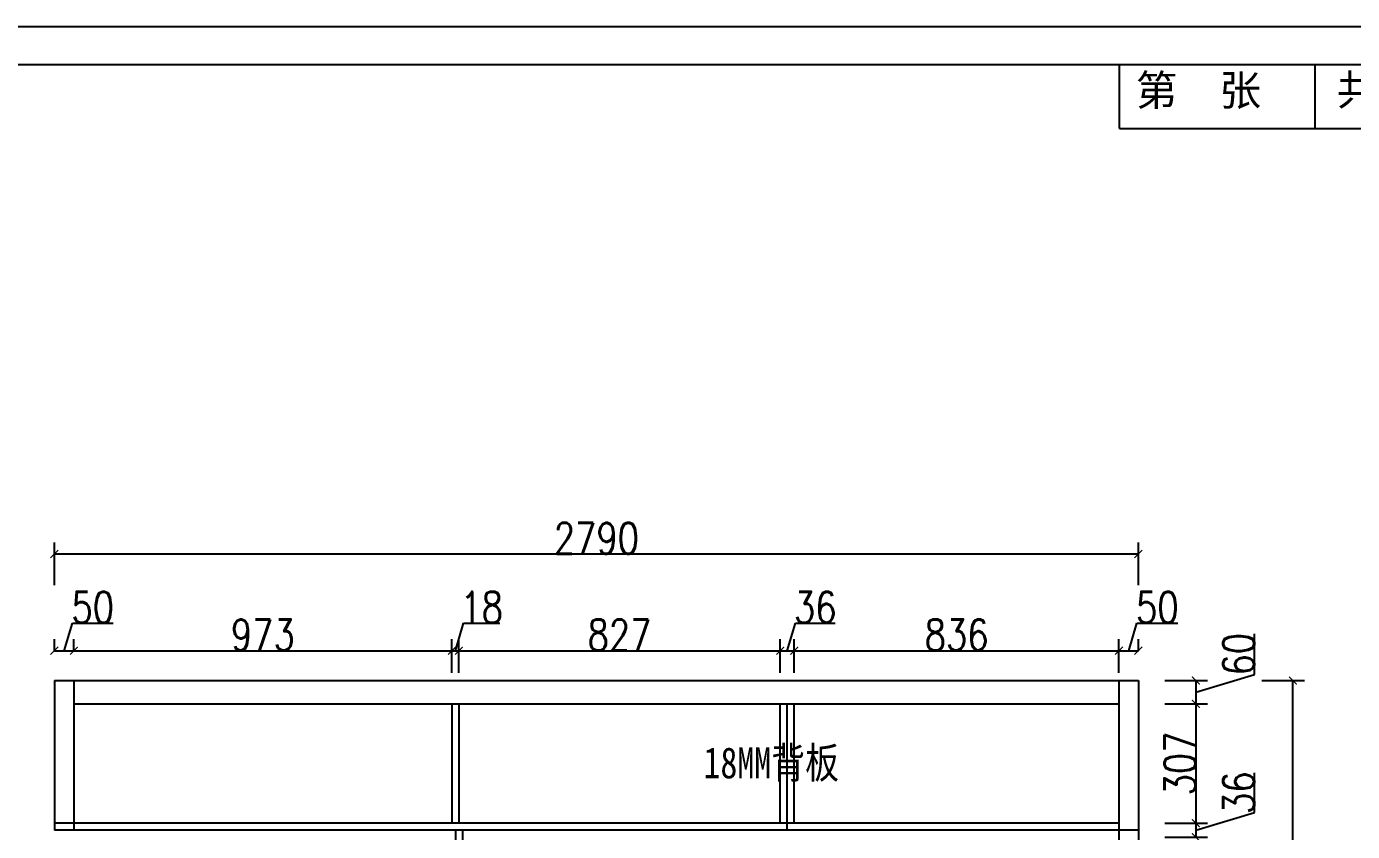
# Model space of a CAD drawing. Header units: millimetres. Extents: x 3255186 to 3429179, y -984851 to -941485.
# Drawn here: x 3420769 to 3424182, y -976775 to -974703 of the extents above; entities that cross this region are included whole.
import ezdxf

# ---------------------------------------------------------------- set-up
doc = ezdxf.new("R2010")
doc.units = ezdxf.units.MM
doc.header["$PDMODE"] = 35
doc.styles.add('DIM_FONT', font='SIMPLEX.shx', dxfattribs={"width": 0.8})
doc.styles.get("Standard").update_dxf_attribs({"font": 'acaderef.shx', "bigfont": 'bigfont.shx'})
doc.dimstyles.new('ISO-25', dxfattribs={"dimtxt": 80, "dimasz": 20, "dimexe": 30, "dimexo": 80, "dimtad": 1, "dimdec": 0, "dimtxsty": 'DIM_FONT', "dimblk": 'ARCHTICK', "dimcen": 2.5, "dimadec": 0, "dimazin": 0, "dimtfac": 1, "dimtdec": 0, "dimtmove": 1, "dimatfit": 3, "dimfxl": 80, "dimfxlon": 1, "dimarcsym": 0})

# ---------------------------------------------------------------- blocks, each defined once
blk = doc.blocks.new('_ArchTick')
at = {"color": 0, "linetype": 'ByBlock', "const_width": 0.15}
blk.add_lwpolyline([(-0.5, -0.5), (0.5, 0.5)], dxfattribs=at)
blk = doc.blocks.new('*D920')
at = {"color": 0, "lineweight": -2, "ltscale": 5}
for p, q in [((3420866.2, -976309.5), (3420887.5, -976238.6)), ((3420887.5, -976238.6), (3420992.3, -976238.6)), ((3420841.2, -976309.5), (3420841.2, -976279.5)), ((3420891.2, -976309.5), (3420891.2, -976279.5)), ((3420841.2, -976309.5), (3420891.2, -976309.5))]:
    blk.add_line(p, q, dxfattribs=at)
at = {"layer": 'Defpoints', "color": 0, "ltscale": 5}
for p in [(3420891.2, -976309.5), (3420841.2, -976386.2), (3420891.2, -976386.2)]:
    blk.add_point(p, dxfattribs=at)
at = {"color": 0, "lineweight": -2, "ltscale": 5, "xscale": 20, "yscale": 20, "zscale": 20, "rotation": 180}
blk.add_blockref('_ArchTick', (3420841.2, -976309.5), dxfattribs=at)
at = {"color": 0, "lineweight": -2, "ltscale": 5, "xscale": 20, "yscale": 20, "zscale": 20}
blk.add_blockref('_ArchTick', (3420891.2, -976309.5), dxfattribs=at)
at = {"color": 0, "ltscale": 5, "insert": (3420939.9, -976198), "char_height": 80, "attachment_point": 5, "style": 'DIM_FONT'}
blk.add_mtext('50', dxfattribs=at)
blk = doc.blocks.new('*D921')
at = {"color": 0, "lineweight": -2, "ltscale": 5}
for p, q in [((3420891.2, -976309.5), (3420891.2, -976279.5)), ((3421864.2, -976366.2), (3421864.2, -976279.5)), ((3420891.2, -976309.5), (3421864.2, -976309.5))]:
    blk.add_line(p, q, dxfattribs=at)
at = {"layer": 'Defpoints', "color": 0, "ltscale": 5}
for p in [(3421864.2, -976309.5), (3420891.2, -976386.2), (3421864.2, -976446.2)]:
    blk.add_point(p, dxfattribs=at)
at = {"color": 0, "lineweight": -2, "ltscale": 5, "xscale": 20, "yscale": 20, "zscale": 20, "rotation": 180}
blk.add_blockref('_ArchTick', (3420891.2, -976309.5), dxfattribs=at)
at = {"color": 0, "lineweight": -2, "ltscale": 5, "xscale": 20, "yscale": 20, "zscale": 20}
blk.add_blockref('_ArchTick', (3421864.2, -976309.5), dxfattribs=at)
at = {"color": 0, "ltscale": 5, "insert": (3421377.7, -976268.9), "char_height": 80, "attachment_point": 5, "style": 'DIM_FONT'}
blk.add_mtext('973', dxfattribs=at)
blk = doc.blocks.new('*D922')
at = {"color": 0, "lineweight": -2, "ltscale": 5}
for p, q in [((3421873.2, -976309.5), (3421894.5, -976238.6)), ((3421894.5, -976238.6), (3421987.2, -976238.6)), ((3421864.2, -976366.2), (3421864.2, -976279.5)), ((3421882.2, -976366.2), (3421882.2, -976279.5)), ((3421864.2, -976309.5), (3421882.2, -976309.5))]:
    blk.add_line(p, q, dxfattribs=at)
at = {"layer": 'Defpoints', "color": 0, "ltscale": 5}
for p in [(3421882.2, -976309.5), (3421864.2, -976446.2), (3421882.2, -976446.2)]:
    blk.add_point(p, dxfattribs=at)
at = {"color": 0, "lineweight": -2, "ltscale": 5, "xscale": 20, "yscale": 20, "zscale": 20, "rotation": 180}
blk.add_blockref('_ArchTick', (3421864.2, -976309.5), dxfattribs=at)
at = {"color": 0, "lineweight": -2, "ltscale": 5, "xscale": 20, "yscale": 20, "zscale": 20}
blk.add_blockref('_ArchTick', (3421882.2, -976309.5), dxfattribs=at)
at = {"color": 0, "ltscale": 5, "insert": (3421940.8, -976198), "char_height": 80, "attachment_point": 5, "style": 'DIM_FONT'}
blk.add_mtext('18', dxfattribs=at)
blk = doc.blocks.new('*D923')
at = {"color": 0, "lineweight": -2, "ltscale": 5}
for p, q in [((3421882.2, -976366.2), (3421882.2, -976279.5)), ((3422709.2, -976366.2), (3422709.2, -976279.5)), ((3421882.2, -976309.5), (3422709.2, -976309.5))]:
    blk.add_line(p, q, dxfattribs=at)
at = {"layer": 'Defpoints', "color": 0, "ltscale": 5}
for p in [(3422709.2, -976309.5), (3421882.2, -976446.2), (3422709.2, -976446.2)]:
    blk.add_point(p, dxfattribs=at)
at = {"color": 0, "lineweight": -2, "ltscale": 5, "xscale": 20, "yscale": 20, "zscale": 20, "rotation": 180}
blk.add_blockref('_ArchTick', (3421882.2, -976309.5), dxfattribs=at)
at = {"color": 0, "lineweight": -2, "ltscale": 5, "xscale": 20, "yscale": 20, "zscale": 20}
blk.add_blockref('_ArchTick', (3422709.2, -976309.5), dxfattribs=at)
at = {"color": 0, "ltscale": 5, "insert": (3422295.7, -976268.9), "char_height": 80, "attachment_point": 5, "style": 'DIM_FONT'}
blk.add_mtext('827', dxfattribs=at)
blk = doc.blocks.new('*D924')
at = {"color": 0, "lineweight": -2, "ltscale": 5}
for p, q in [((3422727.2, -976309.5), (3422748.5, -976238.6)), ((3422748.5, -976238.6), (3422850.3, -976238.6)), ((3422709.2, -976366.2), (3422709.2, -976279.5)), ((3422745.2, -976366.2), (3422745.2, -976279.5)), ((3422709.2, -976309.5), (3422745.2, -976309.5))]:
    blk.add_line(p, q, dxfattribs=at)
at = {"layer": 'Defpoints', "color": 0, "ltscale": 5}
for p in [(3422745.2, -976309.5), (3422709.2, -976446.2), (3422745.2, -976446.2)]:
    blk.add_point(p, dxfattribs=at)
at = {"color": 0, "lineweight": -2, "ltscale": 5, "xscale": 20, "yscale": 20, "zscale": 20, "rotation": 180}
blk.add_blockref('_ArchTick', (3422709.2, -976309.5), dxfattribs=at)
at = {"color": 0, "lineweight": -2, "ltscale": 5, "xscale": 20, "yscale": 20, "zscale": 20}
blk.add_blockref('_ArchTick', (3422745.2, -976309.5), dxfattribs=at)
at = {"color": 0, "ltscale": 5, "insert": (3422799.4, -976198), "char_height": 80, "attachment_point": 5, "style": 'DIM_FONT'}
blk.add_mtext('36', dxfattribs=at)
blk = doc.blocks.new('*D925')
at = {"color": 0, "lineweight": -2, "ltscale": 5}
for p, q in [((3422745.2, -976366.2), (3422745.2, -976279.5)), ((3423581.2, -976366.2), (3423581.2, -976279.5)), ((3422745.2, -976309.5), (3423581.2, -976309.5))]:
    blk.add_line(p, q, dxfattribs=at)
at = {"layer": 'Defpoints', "color": 0, "ltscale": 5}
for p in [(3423581.2, -976309.5), (3422745.2, -976446.2), (3423581.2, -976446.2)]:
    blk.add_point(p, dxfattribs=at)
at = {"color": 0, "lineweight": -2, "ltscale": 5, "xscale": 20, "yscale": 20, "zscale": 20, "rotation": 180}
blk.add_blockref('_ArchTick', (3422745.2, -976309.5), dxfattribs=at)
at = {"color": 0, "lineweight": -2, "ltscale": 5, "xscale": 20, "yscale": 20, "zscale": 20}
blk.add_blockref('_ArchTick', (3423581.2, -976309.5), dxfattribs=at)
at = {"color": 0, "ltscale": 5, "insert": (3423163.2, -976268.9), "char_height": 80, "attachment_point": 5, "style": 'DIM_FONT'}
blk.add_mtext('836', dxfattribs=at)
blk = doc.blocks.new('*D926')
at = {"color": 0, "lineweight": -2, "ltscale": 5}
for p, q in [((3423606.2, -976309.5), (3423627.5, -976238.6)), ((3423627.5, -976238.6), (3423732.3, -976238.6)), ((3423581.2, -976366.2), (3423581.2, -976279.5)), ((3423631.2, -976309.5), (3423631.2, -976279.5)), ((3423581.2, -976309.5), (3423631.2, -976309.5))]:
    blk.add_line(p, q, dxfattribs=at)
at = {"layer": 'Defpoints', "color": 0, "ltscale": 5}
for p in [(3423631.2, -976309.5), (3423631.2, -976386.2), (3423581.2, -976446.2)]:
    blk.add_point(p, dxfattribs=at)
at = {"color": 0, "lineweight": -2, "ltscale": 5, "xscale": 20, "yscale": 20, "zscale": 20, "rotation": 180}
blk.add_blockref('_ArchTick', (3423581.2, -976309.5), dxfattribs=at)
at = {"color": 0, "lineweight": -2, "ltscale": 5, "xscale": 20, "yscale": 20, "zscale": 20}
blk.add_blockref('_ArchTick', (3423631.2, -976309.5), dxfattribs=at)
at = {"color": 0, "ltscale": 5, "insert": (3423679.9, -976198), "char_height": 80, "attachment_point": 5, "style": 'DIM_FONT'}
blk.add_mtext('50', dxfattribs=at)
blk = doc.blocks.new('*D927')
at = {"color": 0, "lineweight": -2, "ltscale": 5}
for p, q in [((3420841.2, -976140.8), (3420841.2, -976030.8)), ((3423631.2, -976060.8), (3420841.2, -976060.8)), ((3423631.2, -976140.8), (3423631.2, -976030.8))]:
    blk.add_line(p, q, dxfattribs=at)
at = {"layer": 'Defpoints', "color": 0, "ltscale": 5}
for p in [(3420841.2, -976060.8), (3420841.2, -976386.2), (3423631.2, -976386.2)]:
    blk.add_point(p, dxfattribs=at)
at = {"color": 0, "lineweight": -2, "ltscale": 5, "xscale": 20, "yscale": 20, "zscale": 20, "rotation": 180}
blk.add_blockref('_ArchTick', (3420841.2, -976060.8), dxfattribs=at)
at = {"color": 0, "lineweight": -2, "ltscale": 5, "xscale": 20, "yscale": 20, "zscale": 20}
blk.add_blockref('_ArchTick', (3423631.2, -976060.8), dxfattribs=at)
at = {"color": 0, "ltscale": 5, "insert": (3422236.2, -976020.1), "char_height": 80, "attachment_point": 5, "style": 'DIM_FONT'}
blk.add_mtext('2790', dxfattribs=at)
blk = doc.blocks.new('*D928')
at = {"color": 0, "lineweight": -2, "ltscale": 5}
for p, q in [((3423929.9, -976370.9), (3423929.9, -976266.1)), ((3423778.9, -976416.2), (3423929.9, -976370.9)), ((3423698.9, -976386.2), (3423808.9, -976386.2)), ((3423778.9, -976386.2), (3423778.9, -976446.2)), ((3423698.9, -976446.2), (3423808.9, -976446.2))]:
    blk.add_line(p, q, dxfattribs=at)
at = {"layer": 'Defpoints', "color": 0, "ltscale": 5}
for p in [(3423581.2, -976386.2), (3423581.2, -976446.2), (3423778.9, -976446.2)]:
    blk.add_point(p, dxfattribs=at)
at = {"color": 0, "lineweight": -2, "ltscale": 5, "xscale": 20, "yscale": 20, "zscale": 20}
for p, rotation in [((3423778.9, -976386.2), 90), ((3423778.9, -976446.2), 270)]:
    blk.add_blockref('_ArchTick', p, dxfattribs=dict(at, rotation=rotation))
at = {"color": 0, "ltscale": 5, "insert": (3423889.3, -976318.5), "char_height": 80, "attachment_point": 5, "rotation": 90, "style": 'DIM_FONT'}
blk.add_mtext('60', dxfattribs=at)
blk = doc.blocks.new('*D929')
at = {"color": 0, "lineweight": -2, "ltscale": 5}
for p, q in [((3423698.9, -976446.2), (3423808.9, -976446.2)), ((3423778.9, -976446.2), (3423778.9, -976753.2)), ((3423698.9, -976753.2), (3423808.9, -976753.2))]:
    blk.add_line(p, q, dxfattribs=at)
at = {"layer": 'Defpoints', "color": 0, "ltscale": 5}
for p in [(3423581.2, -976446.2), (3423581.2, -976753.2), (3423778.9, -976753.2)]:
    blk.add_point(p, dxfattribs=at)
at = {"color": 0, "lineweight": -2, "ltscale": 5, "xscale": 20, "yscale": 20, "zscale": 20}
for p, rotation in [((3423778.9, -976446.2), 90), ((3423778.9, -976753.2), 270)]:
    blk.add_blockref('_ArchTick', p, dxfattribs=dict(at, rotation=rotation))
at = {"color": 0, "ltscale": 5, "insert": (3423738.3, -976599.7), "char_height": 80, "attachment_point": 5, "rotation": 90, "style": 'DIM_FONT'}
blk.add_mtext('307', dxfattribs=at)
blk = doc.blocks.new('*D930')
at = {"color": 0, "lineweight": -2, "ltscale": 5}
for p, q in [((3423929.9, -976725.9), (3423929.9, -976624.1)), ((3423778.9, -976771.2), (3423929.9, -976725.9)), ((3423698.9, -976753.2), (3423808.9, -976753.2)), ((3423778.9, -976753.2), (3423778.9, -976789.2)), ((3423698.9, -976789.2), (3423808.9, -976789.2))]:
    blk.add_line(p, q, dxfattribs=at)
at = {"layer": 'Defpoints', "color": 0, "ltscale": 5}
for p in [(3423581.2, -976753.2), (3423581.2, -976789.2), (3423778.9, -976789.2)]:
    blk.add_point(p, dxfattribs=at)
at = {"color": 0, "lineweight": -2, "ltscale": 5, "xscale": 20, "yscale": 20, "zscale": 20}
for p, rotation in [((3423778.9, -976753.2), 90), ((3423778.9, -976789.2), 270)]:
    blk.add_blockref('_ArchTick', p, dxfattribs=dict(at, rotation=rotation))
at = {"color": 0, "ltscale": 5, "insert": (3423889.3, -976675), "char_height": 80, "attachment_point": 5, "rotation": 90, "style": 'DIM_FONT'}
blk.add_mtext('36', dxfattribs=at)
blk = doc.blocks.new('*D939')
at = {"color": 0, "lineweight": -2, "ltscale": 5}
for p, q in [((3423949, -976386.2), (3424059, -976386.2)), ((3424029, -979111.2), (3424029, -976386.2)), ((3423949, -979111.2), (3424059, -979111.2))]:
    blk.add_line(p, q, dxfattribs=at)
at = {"layer": 'Defpoints', "color": 0, "ltscale": 5}
for p in [(3423631.2, -976386.2), (3424029, -976386.2), (3423631.2, -979111.2)]:
    blk.add_point(p, dxfattribs=at)
at = {"color": 0, "lineweight": -2, "ltscale": 5, "xscale": 20, "yscale": 20, "zscale": 20}
for p, rotation in [((3424029, -976386.2), 90), ((3424029, -979111.2), 270)]:
    blk.add_blockref('_ArchTick', p, dxfattribs=dict(at, rotation=rotation))
at = {"color": 0, "ltscale": 5, "insert": (3423988.4, -977748.7), "char_height": 80, "attachment_point": 5, "rotation": 90, "style": 'DIM_FONT'}
blk.add_mtext('2725', dxfattribs=at)
blk = doc.blocks.new('M')
for p, q in [((7223.6, 32332.8), (18598.8, 32332.3)), ((7345.5, 32210.9), (18476.9, 32210.4)), ((15588.7, 32003.9), (15588.7, 32210.5)), ((16220.1, 32003.9), (16220.1, 32210.5)), ((15588.7, 32003.9), (16851.6, 32003.8))]:
    blk.add_line(p, q)
at = {"char_height": 99.059, "width": 2286.895, "attachment_point": 1}
for s, insert in [('{\\fSimSun|b0|i0|c134|p54;第  张}', (15640.6, 32176.7)), ('{\\fSimSun|b0|i0|c134|p54;共  张}', (16289, 32177.9))]:
    blk.add_mtext(s, dxfattribs=dict(at, insert=insert))

msp = doc.modelspace()

# ---------------------------------------------------------------- linework, layer by layer
at = {"ltscale": 5}
for p, q in [((3420841.2, -976386.2), (3423631.2, -976386.2)), ((3420841.2, -976386.2), (3420841.2, -976771.2)), ((3420891.2, -976386.2), (3420891.2, -976771.2)), ((3423581.2, -976386.2), (3423581.2, -979111.2)), ((3423631.2, -976386.2), (3423631.2, -979111.2)), ((3420891.2, -976446.2), (3423581.2, -976446.2)), ((3421864.2, -976446.2), (3421864.2, -976753.2)), ((3421882.2, -976446.2), (3421882.2, -976753.2)), ((3422709.2, -976753.2), (3422709.2, -976446.2)), ((3422727.2, -976771.2), (3422727.2, -976446.2)), ((3422745.2, -976753.2), (3422745.2, -976446.2)), ((3423581.2, -976753.2), (3420841.2, -976753.2)), ((3423631.2, -976771.2), (3420841.2, -976771.2)), ((3421873.2, -976771.2), (3421873.2, -979111.2)), ((3421873.2, -976771.2), (3421873.2, -979111.2)), ((3421891.2, -976771.2), (3421891.2, -979111.2))]:
    msp.add_line(p, q, dxfattribs=at)

# ---------------------------------------------------------------- block references
at = {"xscale": 0.7970586622832343, "yscale": 0.7970586624578573, "zscale": 0.7970586624}
msp.add_blockref('M', (3411157.7, -1000474.4), dxfattribs=at)

# ---------------------------------------------------------------- texts
at = {"insert": (3422511.9, -976557.9), "char_height": 80, "width": 1175.852, "attachment_point": 1, "style": 'DIM_FONT'}
msp.add_mtext('{\\fSimSun|b0|i0|c134|p2;18MM背板}', dxfattribs=at)

# ---------------------------------------------------------------- dimensions: what is measured, and where the dimension line sits
at = {"ltscale": 5}
for base, p1, p2, picture, middle in [((3420841.2, -976060.8), (3423631.2, -976386.2), (3420841.2, -976386.2), '*D927', (3422236.2, -976020.1)), ((3420891.2, -976309.5), (3420841.2, -976386.2), (3420891.2, -976386.2), '*D920', (3420888.1, -976198)), ((3421882.2, -976309.5), (3421864.2, -976446.2), (3421882.2, -976446.2), '*D922', (3421895.1, -976198)), ((3422745.2, -976309.5), (3422709.2, -976446.2), (3422745.2, -976446.2), '*D924', (3422749.1, -976198)), ((3423631.2, -976309.5), (3423581.2, -976446.2), (3423631.2, -976386.2), '*D926', (3423628.1, -976198)), ((3421864.2, -976309.5), (3420891.2, -976386.2), (3421864.2, -976446.2), '*D921', (3421377.7, -976268.9)), ((3422709.2, -976309.5), (3421882.2, -976446.2), (3422709.2, -976446.2), '*D923', (3422295.7, -976268.9)), ((3423581.2, -976309.5), (3422745.2, -976446.2), (3423581.2, -976446.2), '*D925', (3423163.2, -976268.9))]:
    dim = msp.add_linear_dim(base=base, p1=p1, p2=p2, dimstyle='ISO-25', dxfattribs=at)
    dim.commit()
    dim.dimension.update_dxf_attribs({"geometry": picture, "text_midpoint": middle})
for base, p1, p2, picture, middle in [((3423778.9, -976446.2), (3423581.2, -976386.2), (3423581.2, -976446.2), '*D928', (3423889.3, -976370.3)), ((3424029, -976386.2), (3423631.2, -979111.2), (3423631.2, -976386.2), '*D939', (3423988.4, -977748.7)), ((3423778.9, -976753.2), (3423581.2, -976446.2), (3423581.2, -976753.2), '*D929', (3423738.3, -976599.7)), ((3423778.9, -976789.2), (3423581.2, -976753.2), (3423581.2, -976789.2), '*D930', (3423889.3, -976725.3))]:
    dim = msp.add_linear_dim(base=base, p1=p1, p2=p2, angle=90, dimstyle='ISO-25', dxfattribs=at)
    dim.commit()
    dim.dimension.update_dxf_attribs({"geometry": picture, "text_midpoint": middle})

doc.saveas('drawing.dxf')
